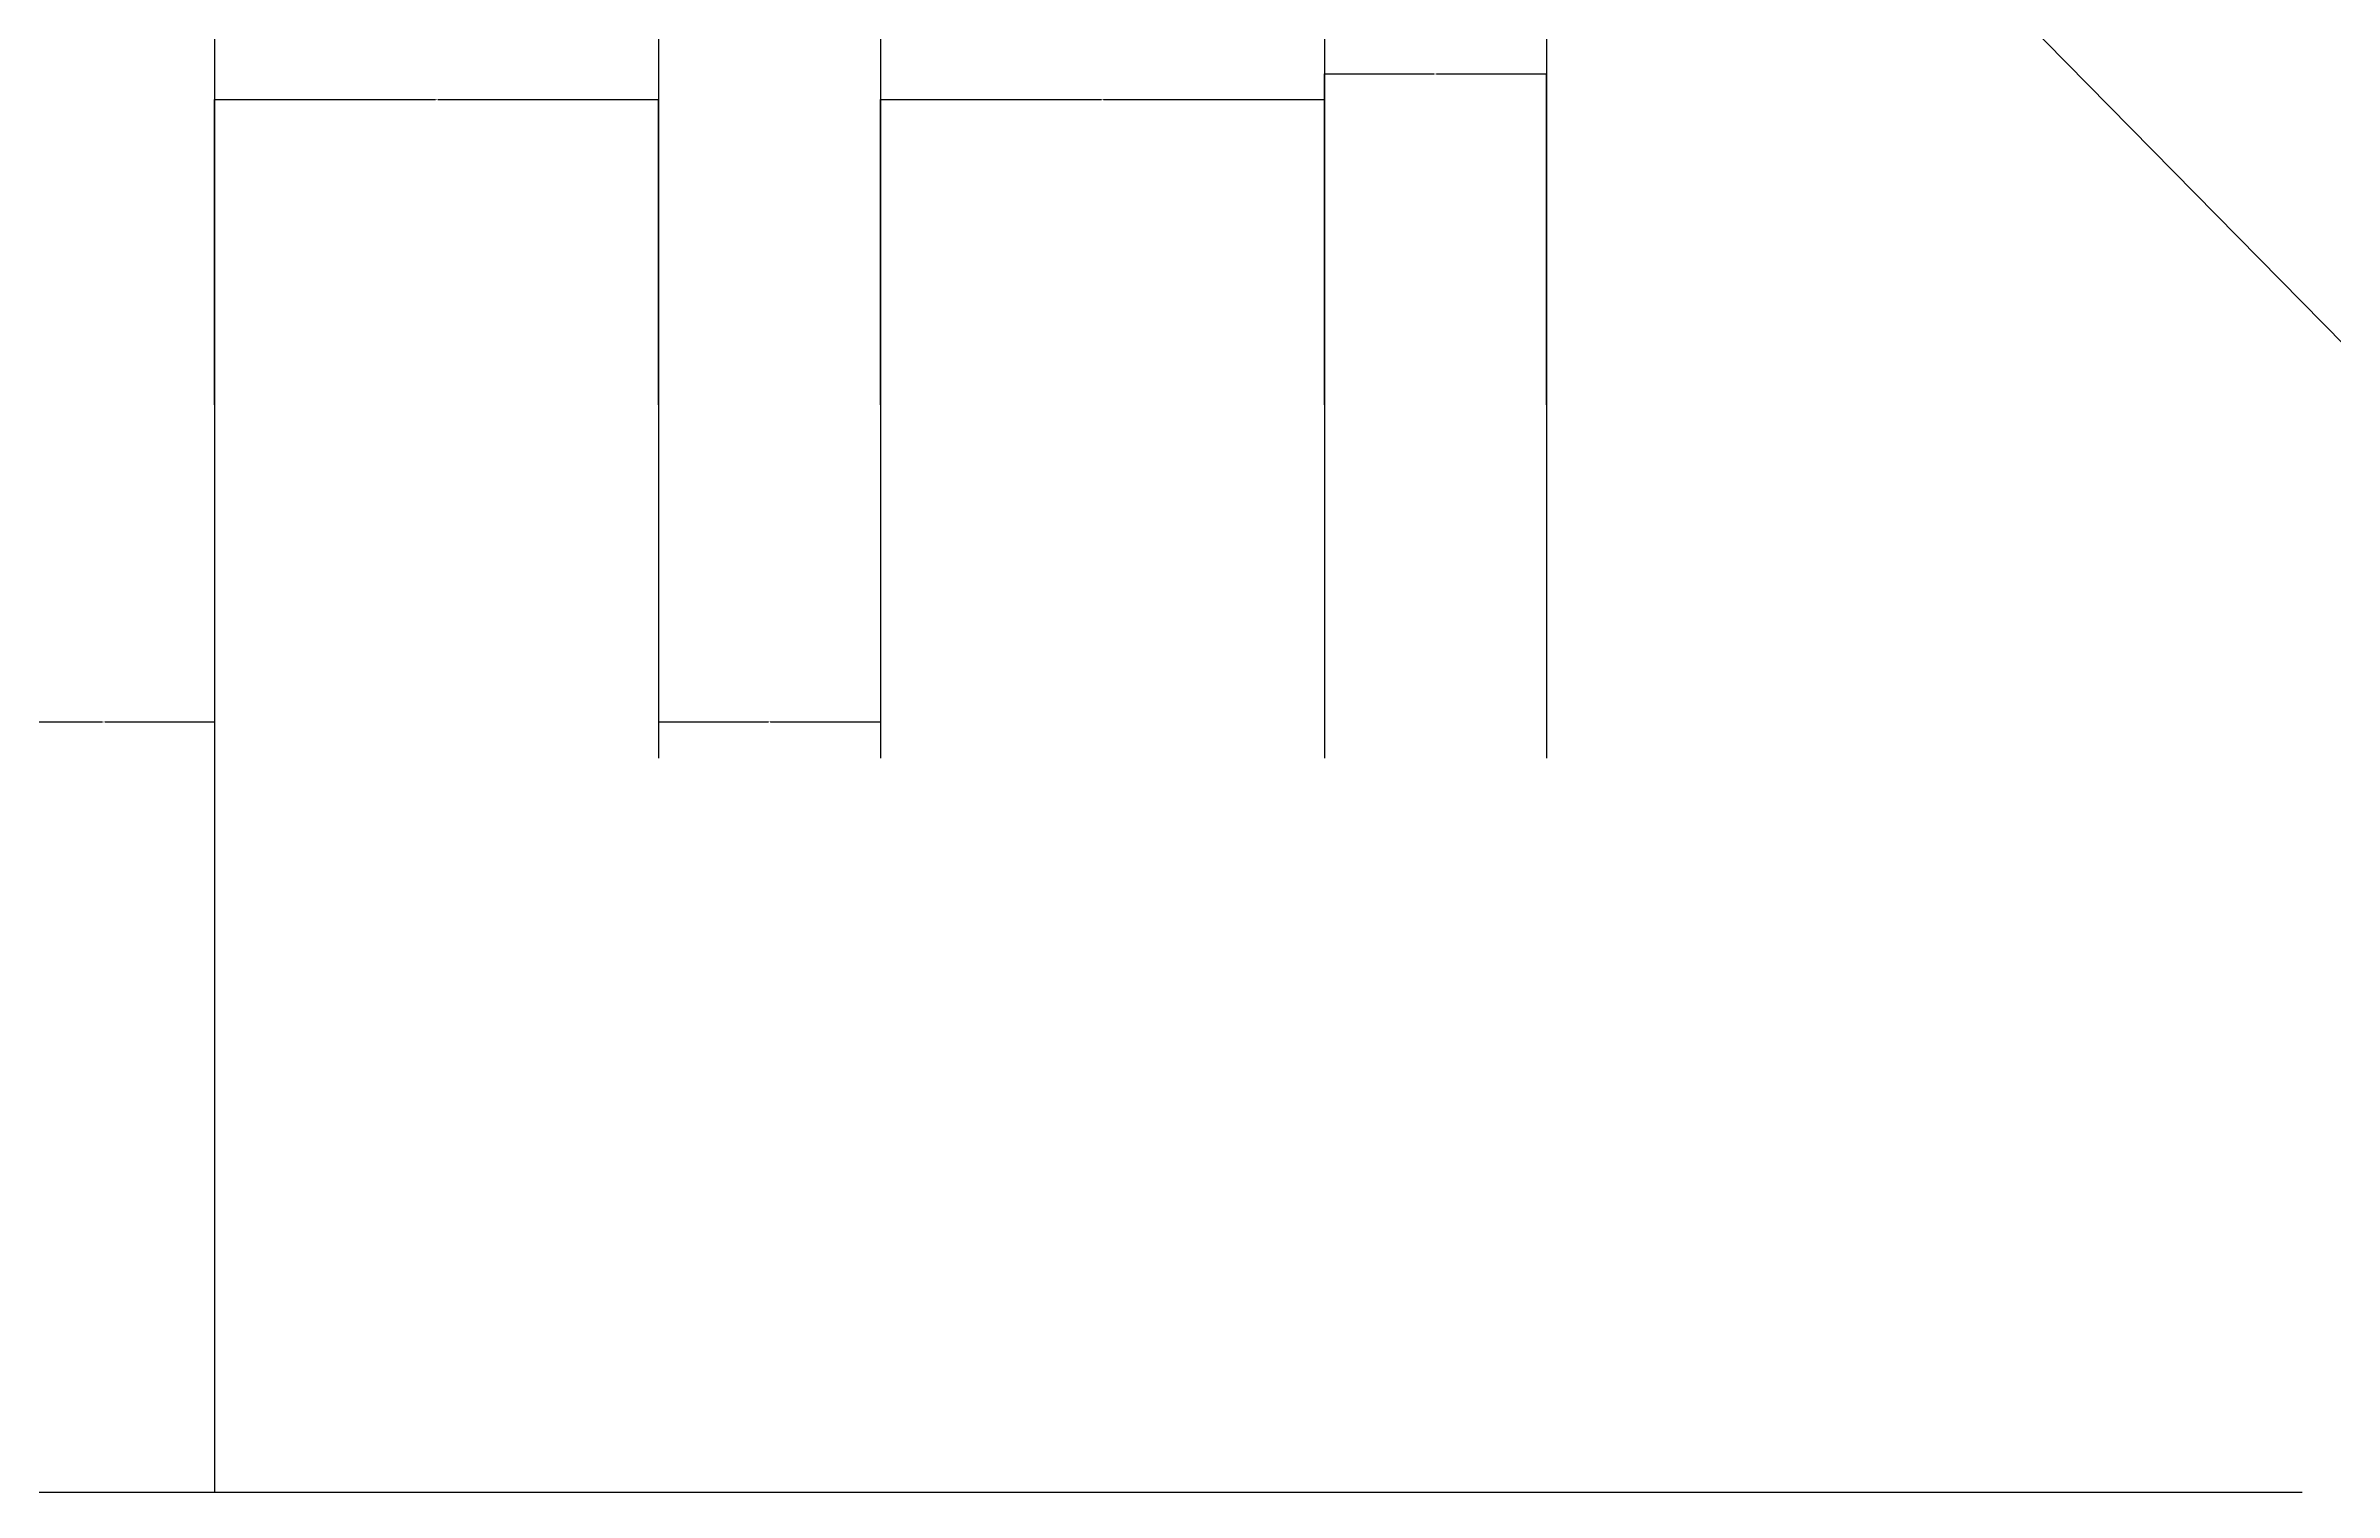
# Model space of a CAD drawing. Header units: metres. Extents: x 338339 to 1133840, y -479113 to 96125.
# Drawn here: x 396443 to 398505, y -231395 to -230092 of the extents above; entities that cross this region are included whole.
import ezdxf

# ---------------------------------------------------------------- set-up
doc = ezdxf.new("R2010")
doc.units = ezdxf.units.M
doc.layers.add('OTHER', color=7, linetype='Continuous')
doc.layers.add('PUB_DIM', color=3, linetype='Continuous')
doc.dimstyles.get("Standard").update_dxf_attribs({"dimtxt": 2.5, "dimasz": 2.5, "dimexe": 1.25, "dimexo": 0.625, "dimtad": 1, "dimcen": 2.5, "dimazin": 3, "dimtfac": 1, "dimtmove": 0, "dimatfit": 3})

# ---------------------------------------------------------------- blocks, each defined once
blk = doc.blocks.new('*D387')
for p, q in [((396394.91, -230415.11), (396394.91, -230700.8)), ((396594.91, -230415.11), (396594.91, -230700.8)), ((396395.16, -230700.8), (396493.91, -230700.8)), ((396495.91, -230700.8), (396594.66, -230700.8))]:
    blk.add_line(p, q)
at = {"layer": 'Defpoints'}
for p in [(396394.91, -230415.11), (396594.91, -230415.11), (396394.91, -230700.8)]:
    blk.add_point(p, dxfattribs=at)
at = {"layer": 'PUB_DIM', "insert": (396494.91, -230700.8), "char_height": 1, "attachment_point": 5}
blk.add_mtext('20', dxfattribs=at)
blk = doc.blocks.new('*D388')
for p, q in [((396594.91, -230415.11), (396594.91, -230140.11)), ((396595.16, -230140.11), (396793.91, -230140.11)), ((396795.91, -230140.11), (396994.66, -230140.11)), ((396994.91, -230415.11), (396994.91, -230140.11))]:
    blk.add_line(p, q)
at = {"layer": 'Defpoints'}
for p in [(396594.91, -230140.11), (396594.91, -230415.11), (396994.91, -230415.11)]:
    blk.add_point(p, dxfattribs=at)
at = {"layer": 'PUB_DIM', "insert": (396794.91, -230140.11), "char_height": 1, "attachment_point": 5}
blk.add_mtext('40', dxfattribs=at)
blk = doc.blocks.new('*D389')
for p, q in [((396994.91, -230415.11), (396994.91, -230700.8)), ((397194.91, -230415.11), (397194.91, -230700.8)), ((396995.16, -230700.8), (397093.91, -230700.8)), ((397095.91, -230700.8), (397194.66, -230700.8))]:
    blk.add_line(p, q)
at = {"layer": 'Defpoints'}
for p in [(396994.91, -230415.11), (397194.91, -230415.11), (396994.91, -230700.8)]:
    blk.add_point(p, dxfattribs=at)
at = {"layer": 'PUB_DIM', "insert": (397094.91, -230700.8), "char_height": 1, "attachment_point": 5}
blk.add_mtext('20', dxfattribs=at)
blk = doc.blocks.new('*D390')
for p, q in [((397194.91, -230415.11), (397194.91, -230140.11)), ((397195.16, -230140.11), (397393.91, -230140.11)), ((397395.91, -230140.11), (397594.66, -230140.11)), ((397594.91, -230415.11), (397594.91, -230140.11))]:
    blk.add_line(p, q)
at = {"layer": 'Defpoints'}
for p in [(397194.91, -230140.11), (397194.91, -230415.11), (397594.91, -230415.11)]:
    blk.add_point(p, dxfattribs=at)
at = {"layer": 'PUB_DIM', "insert": (397394.91, -230140.11), "char_height": 1, "attachment_point": 5}
blk.add_mtext('40', dxfattribs=at)
blk = doc.blocks.new('*D391')
for p, q in [((397594.91, -230415.11), (397594.91, -230117.04)), ((397595.16, -230117.04), (397693.91, -230117.04)), ((397695.91, -230117.04), (397794.66, -230117.04)), ((397794.91, -230415.11), (397794.91, -230117.04))]:
    blk.add_line(p, q)
at = {"layer": 'Defpoints'}
for p in [(397594.91, -230117.04), (397594.91, -230415.11), (397794.91, -230415.11)]:
    blk.add_point(p, dxfattribs=at)
at = {"layer": 'PUB_DIM', "insert": (397694.91, -230117.04), "char_height": 1, "attachment_point": 5}
blk.add_mtext('20', dxfattribs=at)

msp = doc.modelspace()

# ---------------------------------------------------------------- linework, layer by layer
for p, q in [((396032.42, -227840.6), (398533.59, -230381.29)), ((396594.91, -229149.8), (396594.91, -231394.78)), ((396594.91, -229615.51), (396594.91, -231394.78)), ((396994.91, -229615.51), (396994.91, -230733.51)), ((397194.91, -229615.51), (397194.91, -230733.51)), ((397594.91, -229615.51), (397594.91, -230733.51)), ((397794.91, -229615.51), (397794.91, -230733.51))]:
    msp.add_line(p, q)
at = {"layer": 'OTHER'}
msp.add_line((395324.91, -231394.78), (398475.96, -231394.78), dxfattribs=at)

# ---------------------------------------------------------------- dimensions: what is measured, and where the dimension line sits
at = {"layer": 'PUB_DIM'}
for base, p1, p2, text, picture, middle in [((397594.91, -230117.04), (397594.91, -230415.11), (397794.91, -230415.11), '20', '*D391', (397694.91, -230117.04)), ((396594.91, -230140.11), (396594.91, -230415.11), (396994.91, -230415.11), '40', '*D388', (396794.91, -230140.11)), ((397194.91, -230140.11), (397194.91, -230415.11), (397594.91, -230415.11), '40', '*D390', (397394.91, -230140.11)), ((396394.91, -230700.8), (396394.91, -230415.11), (396594.91, -230415.11), '20', '*D387', (396494.91, -230700.8)), ((396994.91, -230700.8), (396994.91, -230415.11), (397194.91, -230415.11), '20', '*D389', (397094.91, -230700.8))]:
    dim = msp.add_linear_dim(base=base, p1=p1, p2=p2, text=text, dimstyle='Standard', dxfattribs=at)
    dim.commit()
    dim.dimension.update_dxf_attribs({"geometry": picture, "text_midpoint": middle})

doc.saveas('drawing.dxf')
